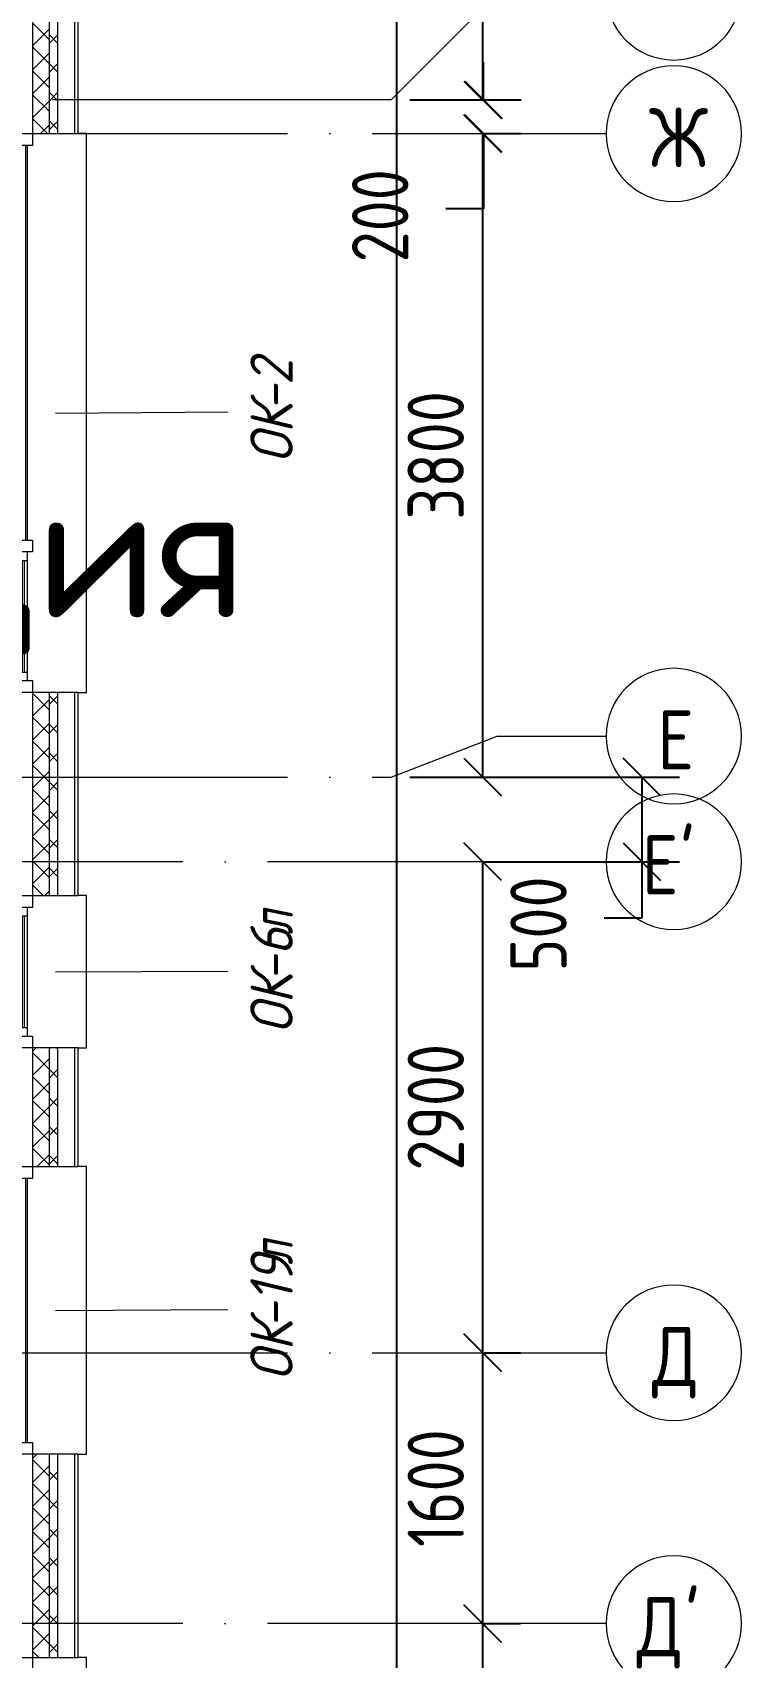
# Model space of a CAD drawing. Header units: millimetres. Extents: x -68946 to 690821, y -552984 to 293768.
# Drawn here: x 165238 to 169445, y 17425 to 27023 of the extents above; entities that cross this region are included whole.
import ezdxf

# ---------------------------------------------------------------- set-up
doc = ezdxf.new("R2010")
doc.units = ezdxf.units.MM
doc.linetypes.add('ADSK_Линия сетки', pattern=[2500, 2000, -250, 0, -250])
doc.layers.get('Defpoints').update_dxf_attribs({"color": 250})
for name, color, linetype, lineweight in [('A-____-____-DIMS', 250, 'Continuous', 9), ('A-GLAZ-____-IDEN', 250, 'Continuous', 9), ('A-GLAZ-____-MCUT', 250, 'Continuous', 9), ('A-GLAZ-____-OTLN', 250, 'Continuous', 5), ('A-WALL-____-MCUT', 250, 'Continuous', 13), ('A-WALL-____-PATT', 250, 'Continuous', 13), ('A-WALL-FNSH-MCUT', 250, 'Continuous', 13), ('G-____-____-TEXT', 250, 'Continuous', 9), ('S-GRID-____-IDEN', 250, 'Continuous', 9), ('S-GRID-____-OTLN', 250, 'Continuous', 9)]:
    doc.layers.add(name, color=color, linetype=linetype, lineweight=lineweight)
doc.styles.add('GOST Common', font='', dxfattribs={"width": 0.9, "height": 350})
doc.styles.add('ISOCPEUR_6', font='isocpeur.ttf', dxfattribs={"height": 3.5})
doc.styles.add('ISOCPEUR_I', font='isocpeui.ttf', dxfattribs={"width": 0.9, "height": 12.5})
doc.styles.get("Standard").update_dxf_attribs({"font": 'ГОСТ тип А.ttf'})
doc.styles.get('GOST Common').set_extended_font_data('GOST Common')
doc.dimstyles.new('А3', dxfattribs={"dimtxt": 333, "dimasz": 222, "dimexe": 222, "dimexo": 111, "dimgap": 111, "dimtad": 1, "dimtoh": 1, "dimdec": 0, "dimrnd": 0.0015, "dimzin": 0, "dimdsep": 46, "dimtxsty": 'Standard', "dimblk": 'OBLIQUE', "dimcen": 0, "dimclrd": 7, "dimclre": 7, "dimclrt": 7, "dimadec": 0, "dimazin": 0, "dimtfac": 1, "dimtdec": 0, "dimtofl": 0, "dimtmove": 0, "dimatfit": 3, "dimfxl": 1, "dimtolj": 1, "dimtzin": 0, "dimarcsym": 0})

# ---------------------------------------------------------------- blocks, each defined once
blk = doc.blocks.new('Окно_СКБ_2Ст1 - Окно_СКБ_2Ст 3300_ОК2-V42-АР1_Маркировочный план 1 этажа С2и3')
at = {"layer": 'A-GLAZ-____-MCUT'}
for p, q in [((-1650, -195), (-1650, -125)), ((-1650, -125), (-1580, -125)), ((-1580, -125), (-1580, -195)), ((750, -195), (750, -125)), ((750, -125), (820, -125)), ((820, -125), (820, -195)), ((1580, -155), (820, -155)), ((820, -155), (820, -195)), ((870, -205), (870, -155)), ((1530, -205), (1530, -155)), ((1580, -195), (1580, -125)), ((1580, -125), (1650, -125)), ((1580, -195), (1580, -155)), ((1650, -125), (1650, -195)), ((-1580, -195), (-1650, -195)), ((820, -195), (750, -195)), ((820, -195), (800, -195)), ((800, -195), (800, -205)), ((800, -205), (1600, -205)), ((1600, -205), (800, -205)), ((1650, -195), (1580, -195)), ((1600, -195), (1580, -195)), ((1600, -205), (1600, -195))]:
    blk.add_line(p, q, dxfattribs=at)
at = {"layer": 'A-GLAZ-____-MCUT', "lineweight": 5}
for p, q in [((750, -155), (-1580, -155)), ((750, -165), (-1580, -165)), ((870, -175), (1530, -175)), ((1530, -185), (870, -185))]:
    blk.add_line(p, q, dxfattribs=at)
at = {"layer": 'A-GLAZ-____-OTLN'}
for p, q in [((-1650, -195), (800, -195)), ((1600, -195), (1650, -195))]:
    blk.add_line(p, q, dxfattribs=at)
blk = doc.blocks.new('WNW_Отлив1 - Отлив_металлический 2-28598290-АР1_Маркировочный план 1 этажа С2и3')
at = {"layer": 'A-GLAZ-____-OTLN'}
for p, q in [((1650, 320), (-1650, 320)), ((-1650, 320), (-1650, 270)), ((1650, 270), (1650, 320))]:
    blk.add_line(p, q, dxfattribs=at)
blk = doc.blocks.new('Окно_СКБ_1Ст1 - 120_Окно_СКБ_1Ст_1700_ОК19Л-29018914-АР1_Маркировочный план 1 этажа С2и3')
at = {"layer": 'A-GLAZ-____-MCUT'}
for p, q in [((-850, -195), (-850, -125)), ((-850, -125), (-780, -125)), ((-780, -125), (-780, -195)), ((780, -195), (780, -125)), ((780, -125), (850, -125)), ((850, -125), (850, -195)), ((-780, -195), (-850, -195)), ((850, -195), (780, -195))]:
    blk.add_line(p, q, dxfattribs=at)
at = {"layer": 'A-GLAZ-____-MCUT', "lineweight": 5}
for p, q in [((780, -155), (-780, -155)), ((780, -165), (-780, -165))]:
    blk.add_line(p, q, dxfattribs=at)
at = {"layer": 'A-GLAZ-____-OTLN'}
blk.add_line((-850, -195), (850, -195), dxfattribs=at)
blk = doc.blocks.new('WNW_Отлив1 - Отлив_металлический 2-28595994-АР1_Маркировочный план 1 этажа С2и3')
at = {"layer": 'A-GLAZ-____-OTLN'}
for p, q in [((850, 320), (-850, 320)), ((-850, 320), (-850, 270)), ((850, 270), (850, 320))]:
    blk.add_line(p, q, dxfattribs=at)
blk = doc.blocks.new('Окно_СКБ_1Ст1 - 120_Окно_СКБ_1Ст_900_ОК6Л-V43-АР1_Маркировочный план 1 этажа С2и3')
at = {"layer": 'A-GLAZ-____-MCUT'}
for p, q in [((-450, -195), (-450, -125)), ((-450, -125), (-380, -125)), ((-380, -125), (-380, -195)), ((380, -155), (-380, -155)), ((-380, -155), (-380, -195)), ((-330, -205), (-330, -155)), ((330, -205), (330, -155)), ((380, -195), (380, -125)), ((380, -125), (450, -125)), ((380, -195), (380, -155)), ((450, -125), (450, -195)), ((-380, -195), (-450, -195)), ((-380, -195), (-400, -195)), ((-400, -195), (-400, -205)), ((-400, -205), (400, -205)), ((400, -205), (-400, -205)), ((450, -195), (380, -195)), ((400, -195), (380, -195)), ((400, -205), (400, -195))]:
    blk.add_line(p, q, dxfattribs=at)
at = {"layer": 'A-GLAZ-____-MCUT', "lineweight": 5}
for p, q in [((-330, -175), (330, -175)), ((330, -185), (-330, -185))]:
    blk.add_line(p, q, dxfattribs=at)
at = {"layer": 'A-GLAZ-____-OTLN'}
for p, q in [((-450, -195), (-400, -195)), ((400, -195), (450, -195))]:
    blk.add_line(p, q, dxfattribs=at)
blk = doc.blocks.new('WNW_Отлив1 - Отлив_металлический 2-28596055-АР1_Маркировочный план 1 этажа С2и3')
at = {"layer": 'A-GLAZ-____-OTLN'}
for p, q in [((450, 320), (-450, 320)), ((-450, 320), (-450, 270)), ((450, 270), (450, 320))]:
    blk.add_line(p, q, dxfattribs=at)
blk = doc.blocks.new('Окно_СКБ_2Ст1 - Окно_СКБ_2Ст 3300_ОК2-V44-АР1_Маркировочный план 1 этажа С2и3')
at = {"layer": 'A-GLAZ-____-MCUT'}
for p, q in [((-1650, -195), (-1650, -125)), ((-1650, -125), (-1580, -125)), ((-1580, -125), (-1580, -195)), ((750, -195), (750, -125)), ((750, -125), (820, -125)), ((820, -125), (820, -195)), ((1580, -155), (820, -155)), ((820, -155), (820, -195)), ((870, -205), (870, -155)), ((1530, -205), (1530, -155)), ((1580, -195), (1580, -125)), ((1580, -125), (1650, -125)), ((1580, -195), (1580, -155)), ((1650, -125), (1650, -195)), ((-1580, -195), (-1650, -195)), ((820, -195), (750, -195)), ((820, -195), (800, -195)), ((800, -195), (800, -205)), ((800, -205), (1600, -205)), ((1600, -205), (800, -205)), ((1650, -195), (1580, -195)), ((1600, -195), (1580, -195)), ((1600, -205), (1600, -195))]:
    blk.add_line(p, q, dxfattribs=at)
at = {"layer": 'A-GLAZ-____-MCUT', "lineweight": 5}
for p, q in [((750, -155), (-1580, -155)), ((750, -165), (-1580, -165)), ((870, -175), (1530, -175)), ((1530, -185), (870, -185))]:
    blk.add_line(p, q, dxfattribs=at)
at = {"layer": 'A-GLAZ-____-OTLN'}
for p, q in [((-1650, -195), (800, -195)), ((1600, -195), (1650, -195))]:
    blk.add_line(p, q, dxfattribs=at)
blk = doc.blocks.new('Ось сетки - Круг_Ø8 мм-39983606-АР1_Маркировочный план 1 этажа С2и3')
at = {"layer": 'S-GRID-____-IDEN'}
for start, end in [(360, 180), (180, 360)]:
    blk.add_arc((0, 0), 4, start, end, dxfattribs=at)
blk = doc.blocks.new('_Oblique')
at = {"color": 0, "linetype": 'ByBlock', "lineweight": -2}
blk.add_line((-0.5, -0.5), (0.5, 0.5), dxfattribs=at)
blk = doc.blocks.new('*D2569')
at = {"layer": 'A-____-____-DIMS', "color": 7, "lineweight": -2, "transparency": 16777216}
for p, q in [((167898.3, 15925), (167898.3, 17625)), ((167909.4, 17625), (168120.3, 17625)), ((167909.4, 15925), (168120.3, 15925))]:
    blk.add_line(p, q, dxfattribs=at)
at = {"layer": 'Defpoints', "color": 0, "lineweight": 30, "transparency": 16777216}
for p in [(167798.4, 17625), (167898.3, 17625), (167798.4, 15925)]:
    blk.add_point(p, dxfattribs=at)
at = {"layer": 'A-____-____-DIMS', "color": 7, "lineweight": -2, "transparency": 16777216, "xscale": 222, "yscale": 222, "zscale": 222}
for p, rotation in [((167898.3, 17625), 90), ((167898.3, 15925), 270)]:
    blk.add_blockref('_Oblique', p, dxfattribs=dict(at, rotation=rotation))
at = {"layer": 'A-____-____-DIMS', "color": 7, "transparency": 16777216, "insert": (167620.8, 16775), "char_height": 333, "width": 2.299, "attachment_point": 5, "rotation": 90}
blk.add_mtext('\\A1;1700', dxfattribs=at)
blk = doc.blocks.new('*D2570')
at = {"layer": 'A-____-____-DIMS', "color": 7, "lineweight": -2, "transparency": 16777216}
for p, q in [((167898.3, 17625), (167898.3, 19225)), ((167909.4, 19225), (168120.3, 19225)), ((167909.4, 17625), (168120.3, 17625))]:
    blk.add_line(p, q, dxfattribs=at)
at = {"layer": 'Defpoints', "color": 0, "lineweight": 30, "transparency": 16777216}
for p in [(167798.4, 19225), (167898.3, 19225), (167798.4, 17625)]:
    blk.add_point(p, dxfattribs=at)
at = {"layer": 'A-____-____-DIMS', "color": 7, "lineweight": -2, "transparency": 16777216, "xscale": 222, "yscale": 222, "zscale": 222}
for p, rotation in [((167898.3, 19225), 90), ((167898.3, 17625), 270)]:
    blk.add_blockref('_Oblique', p, dxfattribs=dict(at, rotation=rotation))
at = {"layer": 'A-____-____-DIMS', "color": 7, "transparency": 16777216, "insert": (167620.8, 18425), "char_height": 333, "width": 2.299, "attachment_point": 5, "rotation": 90}
blk.add_mtext('\\A1;1600', dxfattribs=at)
blk = doc.blocks.new('*D2571')
at = {"layer": 'A-____-____-DIMS', "color": 7, "lineweight": -2, "transparency": 16777216}
for p, q in [((167898.3, 19225), (167898.3, 22125)), ((167909.4, 22125), (168120.3, 22125)), ((167909.4, 19225), (168120.3, 19225))]:
    blk.add_line(p, q, dxfattribs=at)
at = {"layer": 'Defpoints', "color": 0, "lineweight": 30, "transparency": 16777216}
for p in [(167798.4, 22125), (167898.3, 22125), (167798.4, 19225)]:
    blk.add_point(p, dxfattribs=at)
at = {"layer": 'A-____-____-DIMS', "color": 7, "lineweight": -2, "transparency": 16777216, "xscale": 222, "yscale": 222, "zscale": 222}
for p, rotation in [((167898.3, 22125), 90), ((167898.3, 19225), 270)]:
    blk.add_blockref('_Oblique', p, dxfattribs=dict(at, rotation=rotation))
at = {"layer": 'A-____-____-DIMS', "color": 7, "transparency": 16777216, "insert": (167620.8, 20675), "char_height": 333, "width": 2.483, "attachment_point": 5, "rotation": 90}
blk.add_mtext('\\A1;2900', dxfattribs=at)
blk = doc.blocks.new('*D2572')
at = {"layer": 'A-____-____-DIMS', "color": 7, "lineweight": -2, "transparency": 16777216}
for p, q in [((167467.8, 22625), (169060.1, 22625)), ((168838.1, 22625), (168838.1, 22125)), ((167909.4, 22125), (169060.1, 22125)), ((168838.1, 22125), (168838.1, 21791.8)), ((168838.1, 21791.8), (168616.1, 21791.8))]:
    blk.add_line(p, q, dxfattribs=at)
at = {"layer": 'Defpoints', "color": 0, "lineweight": 30, "transparency": 16777216}
for p in [(167356.8, 22625), (168838.1, 22625), (167798.4, 22125)]:
    blk.add_point(p, dxfattribs=at)
at = {"layer": 'A-____-____-DIMS', "color": 7, "lineweight": -2, "transparency": 16777216, "xscale": 222, "yscale": 222, "zscale": 222}
for p, rotation in [((168838.1, 22625), 90), ((168838.1, 22125), 270)]:
    blk.add_blockref('_Oblique', p, dxfattribs=dict(at, rotation=rotation))
at = {"layer": 'A-____-____-DIMS', "color": 7, "transparency": 16777216, "insert": (168061.1, 21475.4), "char_height": 333, "width": 1.862, "attachment_point": 1, "rotation": 90, "line_spacing_factor": 1.022761}
blk.add_mtext('\\A1;500', dxfattribs=at)
blk = doc.blocks.new('*D2573')
at = {"layer": 'A-____-____-DIMS', "color": 7, "lineweight": -2, "transparency": 16777216}
for p, q in [((167898.3, 22625), (167898.3, 26425)), ((167909.4, 26425), (168120.3, 26425)), ((167467.8, 22625), (168120.3, 22625))]:
    blk.add_line(p, q, dxfattribs=at)
at = {"layer": 'Defpoints', "color": 0, "lineweight": 30, "transparency": 16777216}
for p in [(167798.4, 26425), (167898.3, 26425), (167356.8, 22625)]:
    blk.add_point(p, dxfattribs=at)
at = {"layer": 'A-____-____-DIMS', "color": 7, "lineweight": -2, "transparency": 16777216, "xscale": 222, "yscale": 222, "zscale": 222}
for p, rotation in [((167898.3, 26425), 90), ((167898.3, 22625), 270)]:
    blk.add_blockref('_Oblique', p, dxfattribs=dict(at, rotation=rotation))
at = {"layer": 'A-____-____-DIMS', "color": 7, "transparency": 16777216, "insert": (167620.8, 24525), "char_height": 333, "width": 2.483, "attachment_point": 5, "rotation": 90}
blk.add_mtext('\\A1;3800', dxfattribs=at)
blk = doc.blocks.new('*D2574')
at = {"layer": 'A-____-____-DIMS', "color": 7, "lineweight": -2, "transparency": 16777216}
for p, q in [((167902.8, 26625), (167902.8, 26847)), ((167467.8, 26625), (168124.8, 26625)), ((167902.8, 26425), (167902.8, 25981)), ((167909.4, 26425), (168124.8, 26425)), ((167902.8, 25981), (167680.8, 25981))]:
    blk.add_line(p, q, dxfattribs=at)
at = {"layer": 'Defpoints', "color": 0, "lineweight": 30, "transparency": 16777216}
for p in [(167356.8, 26625), (167902.8, 26625), (167798.4, 26425)]:
    blk.add_point(p, dxfattribs=at)
at = {"layer": 'A-____-____-DIMS', "color": 7, "lineweight": -2, "transparency": 16777216, "xscale": 222, "yscale": 222, "zscale": 222}
for p, rotation in [((167902.8, 26625), 270), ((167902.8, 26425), 90)]:
    blk.add_blockref('_Oblique', p, dxfattribs=dict(at, rotation=rotation))
at = {"layer": 'A-____-____-DIMS', "color": 7, "transparency": 16777216, "insert": (167125.8, 25664.6), "char_height": 333, "width": 1.862, "attachment_point": 1, "rotation": 90, "line_spacing_factor": 1.022761}
blk.add_mtext('\\A1;200', dxfattribs=at)
blk = doc.blocks.new('*D2575')
at = {"layer": 'A-____-____-DIMS', "color": 7, "lineweight": -2, "transparency": 16777216}
for p, q in [((167898.3, 26625), (167898.3, 28325)), ((167909.4, 28325), (168120.3, 28325)), ((167467.8, 26625), (168120.3, 26625))]:
    blk.add_line(p, q, dxfattribs=at)
at = {"layer": 'Defpoints', "color": 0, "lineweight": 30, "transparency": 16777216}
for p in [(167798.4, 28325), (167898.3, 28325), (167356.8, 26625)]:
    blk.add_point(p, dxfattribs=at)
at = {"layer": 'A-____-____-DIMS', "color": 7, "lineweight": -2, "transparency": 16777216, "xscale": 222, "yscale": 222, "zscale": 222}
for p, rotation in [((167898.3, 28325), 90), ((167898.3, 26625), 270)]:
    blk.add_blockref('_Oblique', p, dxfattribs=dict(at, rotation=rotation))
at = {"layer": 'A-____-____-DIMS', "color": 7, "transparency": 16777216, "insert": (167620.8, 27475), "char_height": 333, "width": 2.299, "attachment_point": 5, "rotation": 90}
blk.add_mtext('\\A1;1700', dxfattribs=at)
blk = doc.blocks.new('*D2591')
at = {"layer": 'A-____-____-DIMS', "color": 7, "lineweight": -2, "transparency": 16777216}
for p, q in [((167388.4, 58775), (167388.4, 25)), ((167467.8, 58775), (167610.4, 58775)), ((167377.4, 25), (167166.4, 25))]:
    blk.add_line(p, q, dxfattribs=at)
at = {"layer": 'Defpoints', "color": 0, "lineweight": 30, "transparency": 16777216}
for p in [(167356.8, 58775), (167388.4, 25), (167488.4, 25)]:
    blk.add_point(p, dxfattribs=at)
at = {"layer": 'A-____-____-DIMS', "color": 7, "lineweight": -2, "transparency": 16777216, "xscale": 222, "yscale": 222, "zscale": 222}
for p, rotation in [((167388.4, 58775), 90), ((167388.4, 25), 270)]:
    blk.add_blockref('_Oblique', p, dxfattribs=dict(at, rotation=rotation))
at = {"layer": 'A-____-____-DIMS', "color": 7, "transparency": 16777216, "insert": (167110.9, 29400), "char_height": 333, "width": 3.104, "attachment_point": 5, "rotation": 90}
blk.add_mtext('\\A1;58750', dxfattribs=at)

msp = doc.modelspace()

# ---------------------------------------------------------------- hatches: boundary and pattern name
at = {"layer": 'A-WALL-____-PATT', "lineweight": 15, "true_color": 0x000000}
h = msp.add_hatch(dxfattribs=at)
h.set_pattern_fill('FP_53', color=18, style=0, pattern_type=2)
h.set_pattern_definition([(135, (12287.91, -0.0006), (-84.85281, -84.85281), []), (225, (12287.91, -0.0006), (84.85281, -84.85281), [])])
h.paths.add_polyline_path([(165337.9138, -275), (165387.9138, -274.6831), (165386.9138, 624.9994), (165337.9138, 624.9994), (165337.9138, -235.4489)])
h.paths.add_polyline_path([(165386.9138, 2324.9994), (165387.9138, 2324.9994), (165386.9138, 3024.9994), (165337.9138, 3024.9994), (165337.9138, 2324.9994)])
h.paths.add_polyline_path([(165387.9138, 3924.9994), (165386.9138, 5124.9994), (165337.9138, 5124.9994), (165337.9138, 3924.9994), (165386.9138, 3924.9994)])
h.paths.add_polyline_path([(165337.9138, 8424.9994), (165387.9138, 8424.9994), (165386.9138, 9624.9994), (165337.9138, 9624.9994), (165337.9138, 8799.0577)])
h.paths.add_polyline_path([(165365.6416, 11324.9994), (165387.9138, 11324.9994), (165386.9138, 12024.9994), (165337.9138, 12024.9994), (165337.9138, 11324.9994), (165362.8229, 11324.9994)])
h.paths.add_polyline_path([(165387.9138, 12924.9994), (165386.9138, 13225.3683), (165337.9138, 13225.3683), (165337.9138, 12925), (165386.9138, 12924.9994)])
h.paths.add_polyline_path([(165362.8985, 13525.3683), (165387.9138, 13525.3683), (165387.9138, 14124.9994), (165337.9138, 14124.9994), (165337.9138, 13525.3683)])
h.paths.add_polyline_path([(165374.1295, 17424.9994), (165387.9138, 17424.9994), (165387.9138, 18624.9994), (165337.9138, 18624.9994), (165337.9138, 17425), (165374.0437, 17425)])
h.paths.add_polyline_path([(165337.9138, 20324.9994), (165387.9138, 20324.9994), (165387.9138, 21024.9994), (165337.9138, 21024.9994)])
h.paths.add_polyline_path([(165387.9138, 21924.9994), (165387.9138, 23124.9994), (165337.9138, 23124.9994), (165337.9138, 21925), (165359.3769, 21924.9994)])
h.paths.add_polyline_path([(165344.6243, 26424.9994), (165387.9138, 26424.9994), (165387.9138, 27624.9994), (165337.9138, 27624.9994), (165337.9138, 26425), (165344.3405, 26425)])
h.paths.add_polyline_path([(165387.9138, 28524.9994), (165387.9138, 29224.9994), (165337.9138, 29224.9994), (165337.9138, 28524.9994)])
h.paths.add_polyline_path([(165387.9138, 30924.9994), (165387.9138, 32124.9994), (165337.9138, 32124.9994), (165337.9138, 30924.9994)])
h.paths.add_polyline_path([(165387.9138, 35424.9994), (165387.9138, 36624.9994), (165337.9138, 36624.9994), (165337.9138, 35424.9994)])
h.paths.add_polyline_path([(165387.9138, 39924.9994), (165387.9138, 41125), (165337.9138, 41125), (165337.9138, 39924.9994)])
h.paths.add_polyline_path([(165387.9138, 42025), (165387.9138, 42725), (165337.9138, 42725), (165337.9138, 42025)])
h.paths.add_polyline_path([(165387.9138, 44425), (165387.9138, 45625), (165337.9138, 45625), (165337.9138, 44425)])
h.paths.add_polyline_path([(165387.9138, 47325), (165387.9138, 48024.9994), (165337.9138, 48024.9994), (165337.9138, 47325)])
h.paths.add_polyline_path([(165387.9138, 48924.9994), (165387.9138, 50124.9994), (165337.9138, 50124.9994), (165337.9138, 48924.9994)])
h.paths.add_polyline_path([(165337.9138, 53424.9994), (165387.9138, 53424.9994), (165387.9138, 54624.9994), (165337.9138, 54624.9994), (165337.9138, 53727.4152)])
h.paths.add_polyline_path([(165387.9138, 57924.9994), (165386.9138, 59075), (165337.9138, 59075), (165337.9138, 57924.9994)])
h = msp.add_hatch(dxfattribs=at)
h.set_pattern_fill('FP_52', color=18, style=0, pattern_type=2)
h.set_pattern_definition([(45, (12287.91, -0.0006), (-70.71068, 70.71068), []), (135, (12287.91, -0.0006), (-70.71068, -70.71068), [])])
h.paths.add_polyline_path([(165237.9138, -175), (165337.9138, -175), (165337.9138, 624.9994), (165237.9138, 624.9994), (165237.9138, -85.6642)])
h.paths.add_polyline_path([(165264.2854, 2324.9994), (165337.9138, 2324.9994), (165337.9138, 3024.9994), (165237.9138, 3024.9994), (165237.9138, 2324.9994)])
h.paths.add_polyline_path([(165282.8081, 3924.9994), (165337.9138, 3924.9994), (165337.9138, 5124.9994), (165237.9138, 5124.9994), (165237.9138, 3924.9994), (165281.8032, 3925)])
h.paths.add_polyline_path([(165237.9138, 8424.9994), (165337.9138, 8424.9994), (165337.9138, 9624.9994), (165237.9138, 9624.9994), (165237.9138, 8799.0577)])
h.paths.add_polyline_path([(165237.9138, 11324.9994), (165337.9138, 11324.9994), (165337.9138, 12024.9994), (165237.9138, 12024.9019), (165237.9138, 11729.168)])
h.paths.add_polyline_path([(165237.9138, 12924.9994), (165337.9137, 12925), (165337.9138, 13225.3683), (165237.9138, 13225.3683)])
h.paths.add_polyline_path([(165237.9138, 13525.3683), (165337.9138, 13525.3683), (165337.9138, 14124.9994), (165237.9138, 14124.6388), (165237.9138, 13682.5749)])
h.paths.add_polyline_path([(165337.9137, 17425), (165337.9138, 18624.9994), (165237.9138, 18624.9994), (165237.9138, 17425)])
h.paths.add_polyline_path([(165237.9138, 20324.9994), (165337.9138, 20324.9994), (165337.9138, 21024.9994), (165237.9138, 21024.9994)])
h.paths.add_polyline_path([(165237.9138, 21925), (165337.9137, 21925), (165337.9138, 23124.9994), (165237.9138, 23124.9994), (165237.9138, 22324.9342)])
h.paths.add_polyline_path([(165337.9137, 26425), (165337.9138, 27624.9994), (165237.9138, 27624.9994), (165237.9138, 26425)])
h.paths.add_polyline_path([(165337.9138, 28524.9994), (165337.9138, 29224.9994), (165237.9138, 29224.8142), (165237.9138, 28524.9994), (165337.7397, 28524.9994)])
h.paths.add_polyline_path([(165337.9138, 30924.9994), (165337.9138, 32124.9994), (165237.9138, 32124.9994), (165237.9138, 30924.9994), (165329.8717, 30924.9994)])
h.paths.add_polyline_path([(165314.6372, 35424.9994), (165337.9138, 35424.9994), (165337.9138, 36624.9994), (165237.9138, 36624.9994), (165237.9138, 35424.9994)])
h.paths.add_polyline_path([(165299.7856, 39924.9994), (165337.9138, 39924.9994), (165337.9138, 41125), (165237.9138, 41124.9989), (165237.9138, 39924.9994)])
h.paths.add_polyline_path([(165293.482, 42025), (165337.9138, 42025), (165337.9138, 42725), (165237.9138, 42725), (165237.9138, 42025), (165292.8549, 42025)])
h.paths.add_polyline_path([(165284.934, 44425), (165337.9138, 44425), (165337.9138, 45625), (165237.9138, 45625), (165237.9138, 44425)])
h.paths.add_polyline_path([(165237.9138, 47325), (165337.9138, 47325), (165337.9138, 48024.9994), (165237.9138, 48024.9994), (165237.9138, 47725)])
h.paths.add_polyline_path([(165237.9138, 48924.9994), (165337.9138, 48924.9994), (165337.9138, 50124.9994), (165237.9138, 50124.9994), (165237.9138, 49820.6015)])
h.paths.add_polyline_path([(165237.9138, 53424.9994), (165337.9138, 53424.9994), (165337.9138, 54624.9994), (165237.9138, 54624.9994), (165237.9138, 53727.4152)])
h.paths.add_polyline_path([(165237.9138, 57924.9994), (165337.9138, 57924.9994), (165337.9138, 58975), (165237.9138, 58975), (165237.9138, 58575)])

# ---------------------------------------------------------------- linework, layer by layer
at = {"layer": 'A-GLAZ-____-IDEN', "color": 18, "lineweight": 15, "true_color": 0x000000}
for p, q in [((165372.9138, 24774.9994), (166391.8278, 24781.9821)), ((165372.9138, 21474.9994), (166391.8278, 21479.5012)), ((165372.9138, 19474.9994), (166391.8278, 19479.5046))]:
    msp.add_line(p, q, dxfattribs=at)
at = {"layer": 'A-WALL-____-MCUT', "color": 18, "lineweight": 15, "true_color": 0x000000}
for p, q in [((165237.9138, 27624.9994), (165237.9138, 26825)), ((165337.9138, 26424.9994), (165337.9138, 27624.9994)), ((165387.9138, 26424.9994), (165387.9138, 27624.9994)), ((165487.9138, 26424.9994), (165487.9138, 27624.9994)), ((165237.9138, 26825), (165237.9138, 26424.9994)), ((165237.9138, 26424.9994), (165337.9138, 26424.9994)), ((165337.9138, 26424.9994), (165387.9138, 26424.9994)), ((165387.9138, 26424.9994), (165487.9138, 26424.9994)), ((165337.9138, 23124.9994), (165237.9138, 23124.9994)), ((165237.9138, 23124.9994), (165237.9138, 22325)), ((165387.9138, 23124.9994), (165337.9138, 23124.9994)), ((165337.9138, 21924.9994), (165337.9138, 23124.9994)), ((165487.9138, 23124.9994), (165387.9138, 23124.9994)), ((165387.9138, 21924.9994), (165387.9138, 23124.9994)), ((165487.9138, 21924.9994), (165487.9138, 23124.9994)), ((165237.9138, 22325), (165237.9138, 21924.9994)), ((165237.9138, 21924.9994), (165337.9138, 21924.9994)), ((165337.9138, 21924.9994), (165387.9138, 21924.9994)), ((165387.9138, 21924.9994), (165487.9138, 21924.9994)), ((165337.9138, 21024.9994), (165237.9138, 21024.9994)), ((165237.9138, 21024.9994), (165237.9138, 20324.9994)), ((165387.9138, 21024.9994), (165337.9138, 21024.9994)), ((165337.9138, 20324.9994), (165337.9138, 21024.9994)), ((165487.9138, 21024.9994), (165387.9138, 21024.9994)), ((165387.9138, 20324.9994), (165387.9138, 21024.9994)), ((165487.9138, 20324.9994), (165487.9138, 21024.9994)), ((165237.9138, 20324.9994), (165337.9138, 20324.9994)), ((165337.9138, 20324.9994), (165387.9138, 20324.9994)), ((165387.9138, 20324.9994), (165487.9138, 20324.9994)), ((165337.9138, 18624.9994), (165237.9138, 18624.9994)), ((165237.9138, 18624.9994), (165237.9138, 17825)), ((165387.9138, 18624.9994), (165337.9138, 18624.9994)), ((165337.9138, 17424.9994), (165337.9138, 18624.9994)), ((165487.9138, 18624.9994), (165387.9138, 18624.9994)), ((165387.9138, 17424.9994), (165387.9138, 18624.9994)), ((165487.9138, 17424.9994), (165487.9138, 18624.9994)), ((165237.9138, 17825), (165237.9138, 17424.9994)), ((165237.9138, 17424.9994), (165337.9138, 17424.9994)), ((165337.9138, 17424.9994), (165387.9138, 17424.9994)), ((165387.9138, 17424.9994), (165487.9138, 17424.9994))]:
    msp.add_line(p, q, dxfattribs=at)
at = {"layer": 'A-WALL-FNSH-MCUT', "lineweight": 15}
for p, q in [((165507.9138, 26424.9994), (165507.9138, 27624.9994)), ((165487.9138, 26424.9994), (165507.9138, 26424.9994)), ((165507.9138, 23124.9994), (165487.9138, 23124.9994)), ((165507.9138, 21924.9994), (165507.9138, 23124.9994)), ((165487.9138, 21924.9994), (165507.9138, 21924.9994)), ((165507.9138, 21024.9994), (165487.9138, 21024.9994)), ((165507.9138, 20324.9994), (165507.9138, 21024.9994)), ((165487.9138, 20324.9994), (165507.9138, 20324.9994)), ((165507.9138, 18624.9994), (165487.9138, 18624.9994)), ((165507.9138, 17424.9994), (165507.9138, 18624.9994)), ((165487.9138, 17424.9994), (165507.9138, 17424.9994))]:
    msp.add_line(p, q, dxfattribs=at)
at = {"layer": 'S-GRID-____-OTLN', "color": 18, "true_color": 0x000000}
for p, q in [((167356.8279, 26625), (167991.8279, 27260)), ((167356.8279, 22625), (167983.1166, 22867.2598)), ((167983.1166, 22867.2598), (168626.8279, 22867.2598))]:
    msp.add_line(p, q, dxfattribs=at)
at = {"layer": 'S-GRID-____-OTLN', "color": 18, "linetype": 'ADSK_Линия сетки', "true_color": 0x000000}
for p, q in [((167356.8279, 26625), (111607.9138, 26625)), ((77240.3519, 26425), (168626.8279, 26425)), ((77240.3519, 22625), (167356.8279, 22625)), ((168626.8279, 22125), (111607.9138, 22125)), ((77240.3519, 19225), (168626.8279, 19225)), ((168626.8279, 17625), (111607.9138, 17625))]:
    msp.add_line(p, q, dxfattribs=at)

# ---------------------------------------------------------------- block references
at = {"layer": 'A-GLAZ-____-OTLN', "color": 18, "true_color": 0x000000, "rotation": 269.9999999999999}
for name, p in [('Окно_СКБ_2Ст1 - Окно_СКБ_2Ст 3300_ОК2-V44-АР1_Маркировочный план 1 этажа С2и3', (165362.9138, 24774.9994)), ('WNW_Отлив1 - Отлив_металлический 2-28598290-АР1_Маркировочный план 1 этажа С2и3', (165237.9138, 24774.9994)), ('Окно_СКБ_1Ст1 - 120_Окно_СКБ_1Ст_900_ОК6Л-V43-АР1_Маркировочный план 1 этажа С2и3', (165362.9138, 21474.9994)), ('Окно_СКБ_1Ст1 - 120_Окно_СКБ_1Ст_1700_ОК19Л-29018914-АР1_Маркировочный план 1 этажа С2и3', (165362.9138, 19474.9994)), ('WNW_Отлив1 - Отлив_металлический 2-28595994-АР1_Маркировочный план 1 этажа С2и3', (165237.9138, 19474.9994)), ('Окно_СКБ_2Ст1 - Окно_СКБ_2Ст 3300_ОК2-V42-АР1_Маркировочный план 1 этажа С2и3', (165362.9138, 15774.9994)), ('WNW_Отлив1 - Отлив_металлический 2-28598290-АР1_Маркировочный план 1 этажа С2и3', (165237.9138, 15774.9994))]:
    msp.add_blockref(name, p, dxfattribs=at)
at = {"layer": 'A-GLAZ-____-OTLN', "color": 18, "lineweight": 15, "true_color": 0x000000, "rotation": 269.9999999999999}
msp.add_blockref('WNW_Отлив1 - Отлив_металлический 2-28596055-АР1_Маркировочный план 1 этажа С2и3', (165237.9138, 21474.9994), dxfattribs=at)
at = {"layer": 'S-GRID-____-IDEN', "color": 18, "true_color": 0x000000, "xscale": 99.99999999999993, "yscale": 99.99999999999993, "zscale": 99.99999999999993}
for p, rotation in [((169026.8279, 27260), 89.99999999999982), ((169026.8279, 26425), 269.9999999999994), ((169026.8279, 22867.2598), 269.9999999999994), ((169026.8279, 22125), 89.99999999999982), ((169026.8279, 19225), 269.9999999999994), ((169026.8279, 17625), 89.99999999999982)]:
    msp.add_blockref('Ось сетки - Круг_Ø8 мм-39983606-АР1_Маркировочный план 1 этажа С2и3', p, dxfattribs=dict(at, rotation=rotation))

# ---------------------------------------------------------------- texts
at = {"layer": 'A-GLAZ-____-IDEN', "color": 18, "lineweight": 15, "true_color": 0x000000, "char_height": 250, "attachment_point": 1, "rotation": 90, "style": 'ISOCPEUR_I'}
for s, insert, width in [('-2', (166525.4737, 24786.9951), 336.70875), ('ОК', (166525.4737, 24479.417), 372.784687), ('\\fISOCPEUR|b0|i1|c204|p34|;\\W.75;л', (166525.4737, 21695.4326), 168.354375), ('-6', (166525.4737, 21417.6201), 336.70875), ('ОК', (166525.4737, 21110.042), 372.784687), ('\\fISOCPEUR|b0|i1|c204|p34|;\\W.75;л', (166525.4737, 19744.7764), 168.354375), ('-19', (166525.4737, 19367.7451), 456.961875), ('ОК', (166525.4737, 19060.167), 372.784687)]:
    msp.add_mtext(s, dxfattribs=dict(at, insert=insert, width=width))
at = {"layer": 'G-____-____-TEXT', "color": 7, "insert": (158097.7194, 24367.0362), "char_height": 800, "width": 18169.734652, "attachment_point": 1, "style": 'ISOCPEUR_6'}
msp.add_mtext('1 этаж, 3 секция', dxfattribs=at)
at = {"layer": 'S-GRID-____-IDEN', "color": 18, "true_color": 0x000000, "char_height": 350, "attachment_point": 1, "style": 'GOST Common'}
for s, insert, width in [('\\fGOST Common|b0|i0|c204|p34|;\\W.9;Ж', (168880.655, 26577.5869), 389.620125), ('\\fGOST Common|b0|i0|c204|p34|;\\W.9;Е', (168928.355, 23019.8467), 274.177125), ('\\fGOST Common|b0|i0|c204|p34|;\\W.9;Е', (168836.4008, 22282.2256), 274.177125), ("\\fGOST Common|b0|i0|c204|p34|;\\W.9;'", (169062.6195, 22282.2256), 137.088562), ('\\fGOST Common|b0|i0|c204|p34|;\\W.9;Д', (168898.655, 19377.5869), 346.329), ("\\fGOST Common|b0|i0|c204|p34|;\\W.9;'", (169092.4508, 17782.2256), 137.088562), ('\\fGOST Common|b0|i0|c204|p34|;\\W.9;Д', (168806.7008, 17782.2256), 346.329)]:
    msp.add_mtext(s, dxfattribs=dict(at, insert=insert, width=width))

# ---------------------------------------------------------------- dimensions: what is measured, and where the dimension line sits
at = {"layer": 'A-____-____-DIMS', "color": 18, "true_color": 0x000000}
for base, p1, p2, picture, middle in [((167388.4134, 25), (167356.8279, 58775), (167488.3983, 25), '*D2591', (167110.9134, 29400)), ((167898.3443, 28325), (167356.8279, 26625), (167798.3594, 28325), '*D2575', (167620.8443, 27475)), ((167898.3443, 26425), (167356.8279, 22625), (167798.3594, 26425), '*D2573', (167620.8443, 24525)), ((167898.3443, 22125), (167798.3594, 19225), (167798.3594, 22125), '*D2571', (167620.8443, 20675)), ((167898.3443, 19225), (167798.3594, 17625), (167798.3594, 19225), '*D2570', (167620.8443, 18425)), ((167898.3443, 17625), (167798.3594, 15925), (167798.3594, 17625), '*D2569', (167620.8443, 16775))]:
    dim = msp.add_linear_dim(base=base, p1=p1, p2=p2, angle=90, dimstyle='А3', dxfattribs=at)
    dim.commit()
    dim.dimension.update_dxf_attribs({"geometry": picture, "text_midpoint": middle})
for base, p1, p2, picture, middle in [((167902.7773, 26625), (167798.3594, 26425), (167356.8279, 26625), '*D2574', (167347.7773, 25981)), ((168838.0532, 22625), (167798.3594, 22125), (167356.8279, 22625), '*D2572', (168283.0532, 21791.7536))]:
    dim = msp.add_linear_dim(base=base, p1=p1, p2=p2, angle=90, dimstyle='А3', dxfattribs=at)
    dim.commit()
    dim.dimension.update_dxf_attribs({"geometry": picture, "text_midpoint": middle, "dimtype": 160, "text_rotation": 90})

doc.saveas('drawing.dxf')
